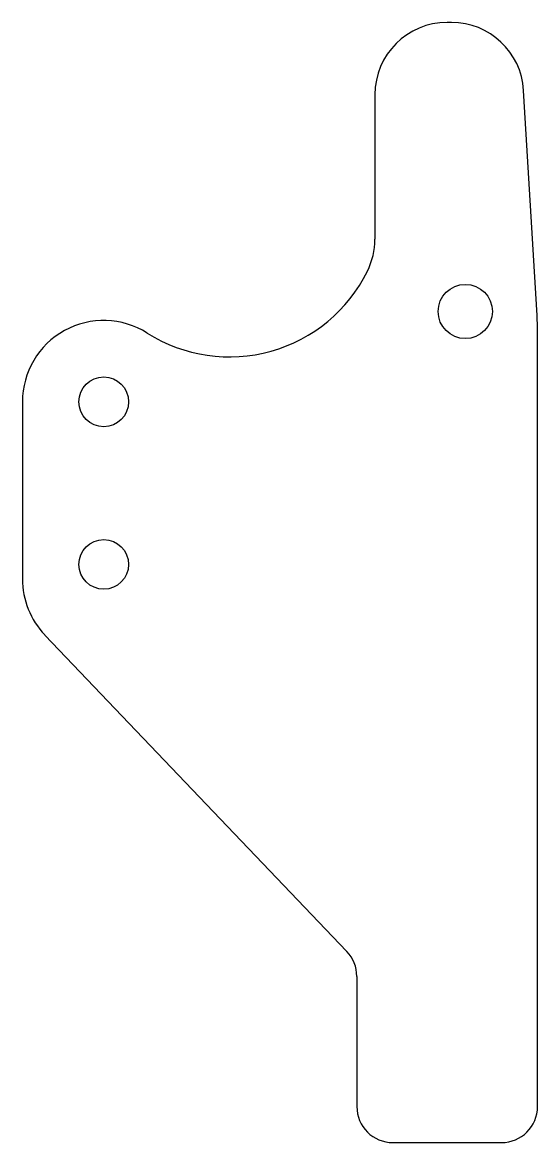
# Model space of a CAD drawing. Extents: x -4.5 to 24, y -32 to 30.
import ezdxf

# ---------------------------------------------------------------- set-up
doc = ezdxf.new("R2010")
doc.units = 0
doc.layers.get('0').update_dxf_attribs({"linetype": 'CONTINUOUS'})

msp = doc.modelspace()

# ---------------------------------------------------------------- linework, layer by layer
at = {"color": 7, "linetype": 'CONTINUOUS'}
for p, q in [((19.232, 30), (19, 30)), ((23.968, 13.772), (23.224, 26.238)), ((15, 26), (15, 18)), ((24, -30), (24, 12.7)), ((-4.5, 9), (-4.5, -0.8)), ((-3.256, -3.906), (13.447, -21.42)), ((14, -22.801), (14, -30)), ((16, -32), (22, -32))]:
    msp.add_line(p, q, dxfattribs=at)
for centre, radius in [((20, 14), 1.5), ((0, 9), 1.375), ((0, 0), 1.375)]:
    msp.add_circle(centre, radius, dxfattribs=at)
for centre, radius, start, end in [((19, 26), 4, 90, 180), ((19.232, 26), 4, 3.41382, 90), ((11, 18), 4, 333.69783, 0), ((6.954, 20), 8.514, 237.70081, 333.69783), ((6, 12.7), 18, 0, 3.41382), ((0, 9), 4.5, 57.70081, 180), ((0, -0.8), 4.5, 180, 223.64232), ((12, -22.801), 2, 0, 43.64232), ((16, -30), 2, 180, 270), ((22, -30), 2, 270, 0)]:
    msp.add_arc(centre, radius, start, end, dxfattribs=at)

doc.saveas('drawing.dxf')
